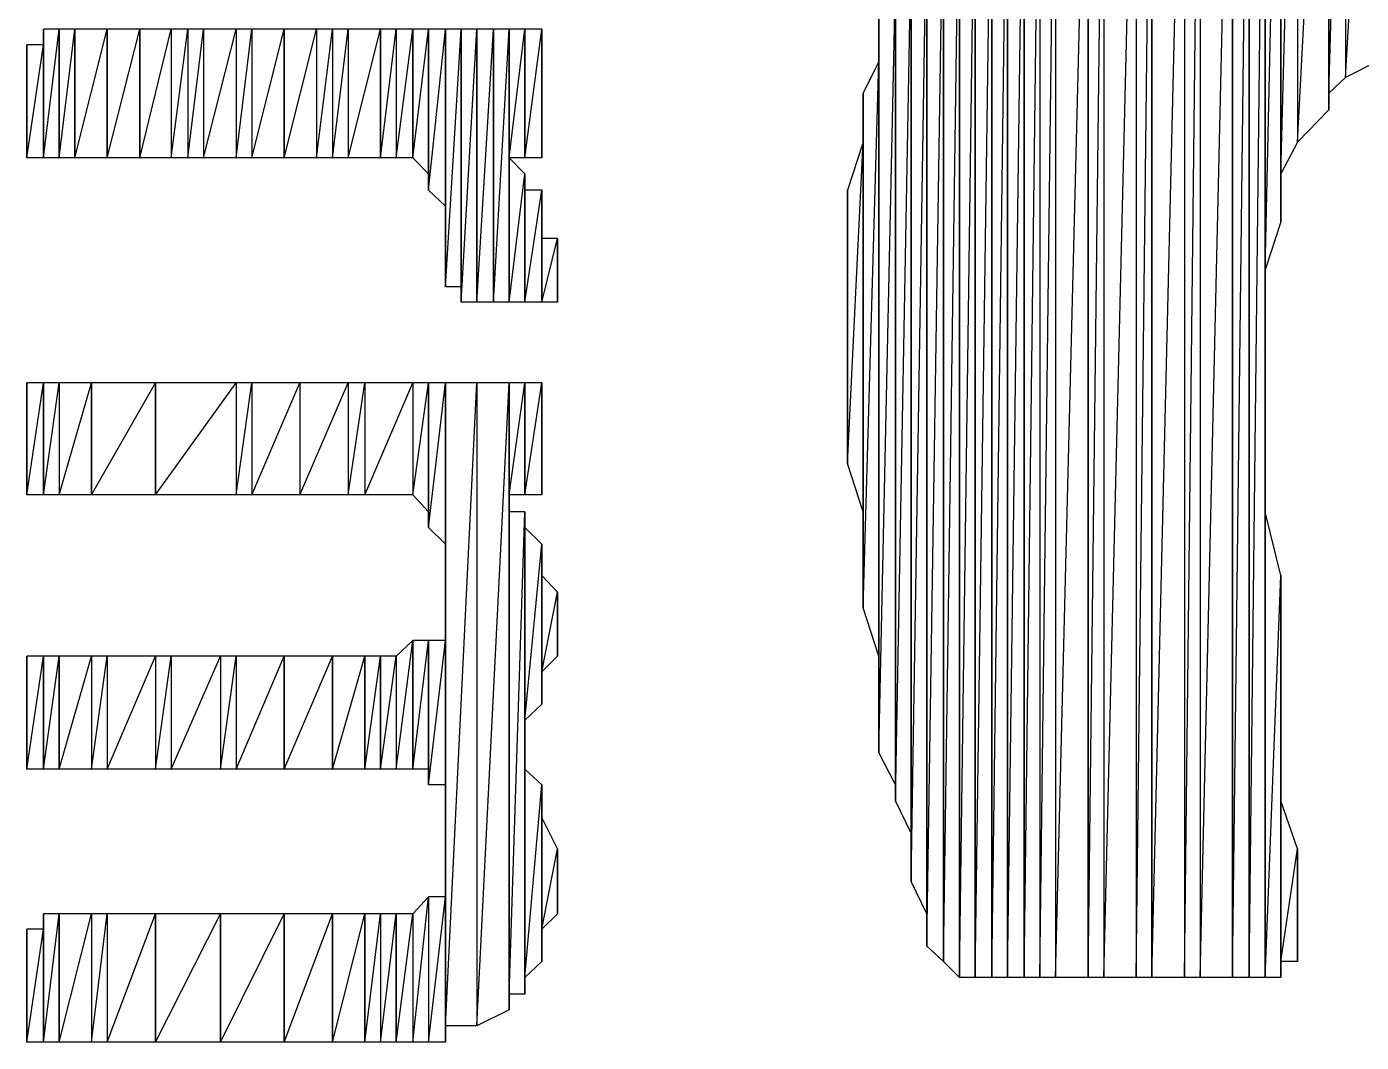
# Model space of a CAD drawing. Extents: x 0.1 to 11.6, y 0.2 to 16.4.
# Drawn here: x 0.9125 to 0.9817, y 5.7258 to 5.7784 of the extents above; entities that cross this region are included whole.
import ezdxf

# ---------------------------------------------------------------- set-up
doc = ezdxf.new("R2010")
doc.units = 0
doc.header["$MEASUREMENT"] = 0

msp = doc.modelspace()

# ---------------------------------------------------------------- linework, layer by layer
at = {"color": 0}
for points in [[(0.980849, 5.80414), (0.979981, 5.80414), (0.979981, 5.77501)], [(0.980849, 5.80414), (0.980849, 5.77582), (0.979981, 5.77501)], [(0.979981, 5.80414), (0.979981, 5.77414)], [(0.979981, 5.80414), (0.979981, 5.77414)], [(0.982476, 5.80414), (0.980849, 5.80414), (0.980849, 5.77582)], [(0.982476, 5.80414), (0.982476, 5.77664), (0.980849, 5.77582)], [(0.978353, 5.80333), (0.977485, 5.80333), (0.977485, 5.77083)], [(0.978353, 5.80333), (0.978353, 5.77246), (0.977485, 5.77083)], [(0.977485, 5.80333), (0.977485, 5.76833)], [(0.977485, 5.80333), (0.977485, 5.76833)], [(0.979981, 5.80333), (0.978353, 5.80333), (0.978353, 5.77246)], [(0.979981, 5.80333), (0.979981, 5.77414), (0.978353, 5.77246)], [(0.976671, 5.80246), (0.975857, 5.80246), (0.975857, 5.72917)], [(0.976671, 5.80246), (0.976671, 5.72917), (0.975857, 5.72917)], [(0.975857, 5.80246), (0.975857, 5.72917)], [(0.975857, 5.80246), (0.975857, 5.72917)], [(0.977485, 5.80246), (0.976671, 5.80246), (0.976671, 5.76585)], [(0.977485, 5.80246), (0.977485, 5.76833), (0.976671, 5.76585)], [(0.976671, 5.80246), (0.976671, 5.76329)], [(0.976671, 5.80246), (0.976671, 5.76329)], [(0.976671, 5.80246), (0.976671, 5.72917)], [(0.976671, 5.80246), (0.976671, 5.72917)], [(0.976671, 5.80246), (0.976671, 5.72917)], [(0.976671, 5.80246), (0.976671, 5.72917)], [(0.974989, 5.80165), (0.973307, 5.80083), (0.973307, 5.72917)], [(0.974989, 5.80165), (0.974989, 5.72917), (0.973307, 5.72917)], [(0.975857, 5.80165), (0.974989, 5.80165), (0.974989, 5.72917)], [(0.975857, 5.80165), (0.975857, 5.72917), (0.974989, 5.72917)], [(0.974989, 5.80165), (0.974989, 5.72917)], [(0.974989, 5.80165), (0.974989, 5.72917)], [(0.974989, 5.80165), (0.974989, 5.72917)], [(0.974989, 5.80165), (0.974989, 5.72917)], [(0.973307, 5.80083), (0.972493, 5.79997), (0.972493, 5.72917)], [(0.973307, 5.80083), (0.973307, 5.72917), (0.972493, 5.72917)], [(0.972493, 5.79997), (0.970811, 5.79915), (0.970811, 5.72917)], [(0.972493, 5.79997), (0.972493, 5.72917), (0.970811, 5.72917)], [(0.970811, 5.79915), (0.969997, 5.79833), (0.969997, 5.72917)], [(0.970811, 5.79915), (0.970811, 5.72917), (0.969997, 5.72917)], [(0.970811, 5.79915), (0.970811, 5.72917)], [(0.970811, 5.79915), (0.970811, 5.72917)], [(0.969997, 5.79833), (0.968317, 5.79747), (0.968317, 5.72917)], [(0.969997, 5.79833), (0.969997, 5.72917), (0.968317, 5.72917)], [(0.968317, 5.79747), (0.967503, 5.79665), (0.967503, 5.72917)], [(0.968317, 5.79747), (0.968317, 5.72917), (0.967503, 5.72917)], [(0.967503, 5.79665), (0.965821, 5.79497), (0.965821, 5.72917)], [(0.967503, 5.79665), (0.967503, 5.72917), (0.965821, 5.72917)], [(0.967503, 5.79665), (0.967503, 5.72917)], [(0.967503, 5.79665), (0.967503, 5.72917)], [(0.965821, 5.79497), (0.965007, 5.79417), (0.965007, 5.72917)], [(0.965821, 5.79497), (0.965821, 5.72917), (0.965007, 5.72917)], [(0.965007, 5.79417), (0.964193, 5.79329), (0.964193, 5.72917)], [(0.965007, 5.79417), (0.965007, 5.72917), (0.964193, 5.72917)], [(0.964193, 5.79329), (0.963325, 5.79249), (0.963325, 5.72917)], [(0.964193, 5.79329), (0.964193, 5.72917), (0.963325, 5.72917)], [(0.964193, 5.79329), (0.964193, 5.72917)], [(0.964193, 5.79329), (0.964193, 5.72917)], [(0.963325, 5.79249), (0.963325, 5.72917)], [(0.963325, 5.79249), (0.963325, 5.72917)], [(0.963325, 5.79167), (0.962511, 5.79167), (0.962511, 5.72917)], [(0.963325, 5.79167), (0.963325, 5.72917), (0.962511, 5.72917)], [(0.962511, 5.79167), (0.962511, 5.72917)], [(0.962511, 5.79167), (0.962511, 5.72917)], [(0.962511, 5.79081), (0.961643, 5.78999), (0.961643, 5.72917)], [(0.962511, 5.79081), (0.962511, 5.72917), (0.961643, 5.72917)], [(0.961643, 5.78999), (0.961643, 5.72917)], [(0.961643, 5.78999), (0.961643, 5.72917)], [(0.961643, 5.78917), (0.960829, 5.78831), (0.960829, 5.72917)], [(0.961643, 5.78917), (0.961643, 5.72917), (0.960829, 5.72917)], [(0.961643, 5.78917), (0.961643, 5.72917)], [(0.961643, 5.78917), (0.961643, 5.72917)], [(0.960829, 5.78831), (0.960015, 5.78749), (0.960015, 5.72999)], [(0.960829, 5.78831), (0.960829, 5.72917), (0.960015, 5.72999)], [(0.960829, 5.78831), (0.960829, 5.72917)], [(0.960829, 5.78831), (0.960829, 5.72917)], [(0.960015, 5.78749), (0.960015, 5.72999)], [(0.960015, 5.78749), (0.960015, 5.72999)], [(0.960015, 5.78668), (0.959147, 5.78581), (0.959147, 5.73079)], [(0.960015, 5.78668), (0.960015, 5.72999), (0.959147, 5.73079)], [(0.960015, 5.78668), (0.960015, 5.72999)], [(0.960015, 5.78668), (0.960015, 5.72999)], [(0.959147, 5.78581), (0.959147, 5.73079)], [(0.959147, 5.78581), (0.959147, 5.73079)], [(0.959147, 5.78581), (0.959147, 5.73167)], [(0.959147, 5.78581), (0.959147, 5.73079), (0.959147, 5.73167)], [(0.959147, 5.78581), (0.959147, 5.73167)], [(0.959147, 5.78581), (0.959147, 5.73167)], [(0.959147, 5.785), (0.958333, 5.78331), (0.958333, 5.73415)], [(0.959147, 5.785), (0.959147, 5.73247), (0.958333, 5.73415)], [(0.959147, 5.785), (0.959147, 5.73247)], [(0.959147, 5.785), (0.959147, 5.73167), (0.959147, 5.73247)], [(0.958333, 5.78331), (0.958333, 5.73665)], [(0.958333, 5.78331), (0.958333, 5.73415), (0.958333, 5.73665)], [(0.958333, 5.7825), (0.957519, 5.78163), (0.957519, 5.73833)], [(0.958333, 5.7825), (0.958333, 5.73665), (0.957519, 5.73833)], [(0.957519, 5.78163), (0.957519, 5.73915)], [(0.957519, 5.78163), (0.957519, 5.73833), (0.957519, 5.73915)], [(0.957519, 5.78082), (0.956651, 5.77914), (0.956651, 5.74083)], [(0.957519, 5.78082), (0.957519, 5.73915), (0.956651, 5.74083)], [(0.956651, 5.77914), (0.956651, 5.74333)], [(0.956651, 5.77914), (0.956651, 5.74083), (0.956651, 5.74333)], [(0.914171, 5.77832), (0.913357, 5.77832), (0.913357, 5.77165)], [(0.914171, 5.77832), (0.914171, 5.77165), (0.913357, 5.77165)], [(0.913357, 5.77832), (0.913357, 5.77165)], [(0.913357, 5.77832), (0.913357, 5.77165)], [(0.913357, 5.77832), (0.913357, 5.77165)], [(0.913357, 5.77832), (0.913357, 5.77165)], [(0.913357, 5.77832), (0.913357, 5.77165)], [(0.913357, 5.77832), (0.913357, 5.77165)], [(0.913357, 5.77832), (0.913357, 5.77165)], [(0.913357, 5.77832), (0.913357, 5.77165)], [(0.913357, 5.77832), (0.913357, 5.77165)], [(0.913357, 5.77832), (0.913357, 5.77165)], [(0.913357, 5.77832), (0.913357, 5.77165)], [(0.913357, 5.77832), (0.913357, 5.77165)], [(0.913357, 5.77832), (0.913357, 5.77165)], [(0.913357, 5.77832), (0.913357, 5.77165)], [(0.913357, 5.77832), (0.913357, 5.77165)], [(0.913357, 5.77832), (0.913357, 5.77165)], [(0.913357, 5.77832), (0.913357, 5.77165)], [(0.913357, 5.77832), (0.913357, 5.77165)], [(0.913357, 5.77832), (0.913357, 5.77165)], [(0.913357, 5.77832), (0.913357, 5.77165)], [(0.914985, 5.77832), (0.914171, 5.77832), (0.914171, 5.77165)], [(0.914985, 5.77832), (0.914985, 5.77165), (0.914171, 5.77165)], [(0.914171, 5.77832), (0.914171, 5.77165)], [(0.914171, 5.77832), (0.914171, 5.77165)], [(0.916667, 5.77832), (0.914985, 5.77832), (0.914985, 5.77165)], [(0.916667, 5.77832), (0.916667, 5.77165), (0.914985, 5.77165)], [(0.914985, 5.77832), (0.914985, 5.77165)], [(0.914985, 5.77832), (0.914985, 5.77165)], [(0.918349, 5.77832), (0.916667, 5.77832), (0.916667, 5.77165)], [(0.918349, 5.77832), (0.918349, 5.77165), (0.916667, 5.77165)], [(0.916667, 5.77832), (0.916667, 5.77165)], [(0.916667, 5.77832), (0.916667, 5.77165)], [(0.919976, 5.77832), (0.918349, 5.77832), (0.918349, 5.77165)], [(0.919976, 5.77832), (0.919976, 5.77165), (0.918349, 5.77165)], [(0.918349, 5.77832), (0.918349, 5.77165)], [(0.918349, 5.77832), (0.918349, 5.77165)], [(0.920844, 5.77832), (0.919976, 5.77832), (0.919976, 5.77165)], [(0.920844, 5.77832), (0.920844, 5.77165), (0.919976, 5.77165)], [(0.921658, 5.77832), (0.920844, 5.77832), (0.920844, 5.77165)], [(0.921658, 5.77832), (0.921658, 5.77165), (0.920844, 5.77165)], [(0.92334, 5.77832), (0.921658, 5.77832), (0.921658, 5.77165)], [(0.92334, 5.77832), (0.92334, 5.77165), (0.921658, 5.77165)], [(0.924154, 5.77832), (0.92334, 5.77832), (0.92334, 5.77165)], [(0.924154, 5.77832), (0.924154, 5.77165), (0.92334, 5.77165)], [(0.925836, 5.77832), (0.924154, 5.77832), (0.924154, 5.77165)], [(0.925836, 5.77832), (0.925836, 5.77165), (0.924154, 5.77165)], [(0.927518, 5.77832), (0.925836, 5.77832), (0.925836, 5.77165)], [(0.927518, 5.77832), (0.927518, 5.77165), (0.925836, 5.77165)], [(0.925836, 5.77832), (0.925836, 5.77165)], [(0.925836, 5.77832), (0.925836, 5.77165)], [(0.928331, 5.77832), (0.927518, 5.77832), (0.927518, 5.77165)], [(0.928331, 5.77832), (0.928331, 5.77165), (0.927518, 5.77165)], [(0.929144, 5.77832), (0.928331, 5.77832), (0.928331, 5.77165)], [(0.929144, 5.77832), (0.929144, 5.77165), (0.928331, 5.77165)], [(0.930826, 5.77832), (0.929144, 5.77832), (0.929144, 5.77165)], [(0.930826, 5.77832), (0.930826, 5.77165), (0.929144, 5.77165)], [(0.93164, 5.77832), (0.930826, 5.77832), (0.930826, 5.77165)], [(0.93164, 5.77832), (0.93164, 5.77165), (0.930826, 5.77165)], [(0.930826, 5.77832), (0.930826, 5.77165)], [(0.930826, 5.77832), (0.930826, 5.77165)], [(0.932508, 5.77832), (0.93164, 5.77832), (0.93164, 5.77165)], [(0.932508, 5.77832), (0.932508, 5.77165), (0.93164, 5.77165)], [(0.933322, 5.77832), (0.932508, 5.77832), (0.932508, 5.77165)], [(0.933322, 5.77832), (0.933322, 5.77083), (0.932508, 5.77165)], [(0.932508, 5.77832), (0.932508, 5.77165)], [(0.932508, 5.77832), (0.932508, 5.77165)], [(0.93419, 5.77832), (0.933322, 5.77832), (0.933322, 5.76997)], [(0.93419, 5.77832), (0.93419, 5.76915), (0.933322, 5.76997)], [(0.933322, 5.77832), (0.933322, 5.76997)], [(0.933322, 5.77832), (0.933322, 5.76997)], [(0.933322, 5.77832), (0.933322, 5.77083)], [(0.933322, 5.77832), (0.933322, 5.76997), (0.933322, 5.77083)], [(0.933322, 5.77832), (0.933322, 5.77083)], [(0.933322, 5.77832), (0.933322, 5.77083)], [(0.933322, 5.77832), (0.933322, 5.77083)], [(0.933322, 5.77832), (0.933322, 5.77083)], [(0.935004, 5.77832), (0.93419, 5.77832), (0.93419, 5.76497)], [(0.935004, 5.77832), (0.935004, 5.76497), (0.93419, 5.76497)], [(0.93419, 5.77832), (0.93419, 5.76497)], [(0.93419, 5.77832), (0.93419, 5.76497)], [(0.93419, 5.77832), (0.93419, 5.76497)], [(0.93419, 5.77832), (0.93419, 5.76497)], [(0.93419, 5.77832), (0.93419, 5.76497)], [(0.93419, 5.77832), (0.93419, 5.76497)], [(0.93419, 5.77832), (0.93419, 5.76585)], [(0.93419, 5.77832), (0.93419, 5.76497), (0.93419, 5.76585)], [(0.93419, 5.77832), (0.93419, 5.76585)], [(0.93419, 5.77832), (0.93419, 5.76585)], [(0.93419, 5.77832), (0.93419, 5.76665)], [(0.93419, 5.77832), (0.93419, 5.76585), (0.93419, 5.76665)], [(0.93419, 5.77832), (0.93419, 5.76747)], [(0.93419, 5.77832), (0.93419, 5.76665), (0.93419, 5.76747)], [(0.93419, 5.77832), (0.93419, 5.76747)], [(0.93419, 5.77832), (0.93419, 5.76747)], [(0.93419, 5.77832), (0.93419, 5.76833)], [(0.93419, 5.77832), (0.93419, 5.76747), (0.93419, 5.76833)], [(0.93419, 5.77832), (0.93419, 5.76833)], [(0.93419, 5.77832), (0.93419, 5.76833)], [(0.93419, 5.77832), (0.93419, 5.76915)], [(0.93419, 5.77832), (0.93419, 5.76833), (0.93419, 5.76915)], [(0.93419, 5.77832), (0.93419, 5.76915)], [(0.93419, 5.77832), (0.93419, 5.76915)], [(0.935818, 5.77832), (0.935004, 5.77832), (0.935004, 5.76417)], [(0.935818, 5.77832), (0.935818, 5.76417), (0.935004, 5.76417)], [(0.935004, 5.77832), (0.935004, 5.76417)], [(0.935004, 5.77832), (0.935004, 5.76417)], [(0.935004, 5.77832), (0.935004, 5.76417)], [(0.935004, 5.77832), (0.935004, 5.76417)], [(0.935004, 5.77832), (0.935004, 5.76417)], [(0.935004, 5.77832), (0.935004, 5.76417)], [(0.935004, 5.77832), (0.935004, 5.76417)], [(0.935004, 5.77832), (0.935004, 5.76417)], [(0.935004, 5.77832), (0.935004, 5.76417)], [(0.935004, 5.77832), (0.935004, 5.76417)], [(0.935004, 5.77832), (0.935004, 5.76417)], [(0.935004, 5.77832), (0.935004, 5.76417)], [(0.935004, 5.77832), (0.935004, 5.76417)], [(0.935004, 5.77832), (0.935004, 5.76417)], [(0.935004, 5.77832), (0.935004, 5.76417)], [(0.935004, 5.77832), (0.935004, 5.76417)], [(0.935004, 5.77832), (0.935004, 5.76497)], [(0.935004, 5.77832), (0.935004, 5.76417), (0.935004, 5.76497)], [(0.935004, 5.77832), (0.935004, 5.76497)], [(0.935004, 5.77832), (0.935004, 5.76497)], [(0.936686, 5.77832), (0.935818, 5.77832), (0.935818, 5.76417)], [(0.936686, 5.77832), (0.936686, 5.76417), (0.935818, 5.76417)], [(0.935818, 5.77832), (0.935818, 5.76417)], [(0.935818, 5.77832), (0.935818, 5.76417)], [(0.935818, 5.77832), (0.935818, 5.76417)], [(0.935818, 5.77832), (0.935818, 5.76417)], [(0.935818, 5.77832), (0.935818, 5.76417)], [(0.935818, 5.77832), (0.935818, 5.76417)], [(0.935818, 5.77832), (0.935818, 5.76417)], [(0.935818, 5.77832), (0.935818, 5.76417)], [(0.9375, 5.77832), (0.936686, 5.77832), (0.936686, 5.76417)], [(0.9375, 5.77832), (0.9375, 5.76417), (0.936686, 5.76417)], [(0.936686, 5.77832), (0.936686, 5.76417)], [(0.936686, 5.77832), (0.936686, 5.76417)], [(0.936686, 5.77832), (0.936686, 5.76417)], [(0.936686, 5.77832), (0.936686, 5.76417)], [(0.936686, 5.77832), (0.936686, 5.76417)], [(0.936686, 5.77832), (0.936686, 5.76417)], [(0.938314, 5.77832), (0.9375, 5.77832), (0.9375, 5.77165)], [(0.938314, 5.77832), (0.938314, 5.77165), (0.9375, 5.77165)], [(0.9375, 5.77832), (0.9375, 5.77165)], [(0.9375, 5.77832), (0.9375, 5.77165)], [(0.9375, 5.77832), (0.9375, 5.77165)], [(0.9375, 5.77832), (0.9375, 5.77165)], [(0.9375, 5.77832), (0.9375, 5.77165)], [(0.9375, 5.77832), (0.9375, 5.77165)], [(0.9375, 5.77832), (0.9375, 5.77165)], [(0.9375, 5.77832), (0.9375, 5.77165)], [(0.9375, 5.77832), (0.9375, 5.77165)], [(0.9375, 5.77832), (0.9375, 5.77165)], [(0.9375, 5.77832), (0.9375, 5.76417)], [(0.9375, 5.77832), (0.9375, 5.76417)], [(0.939182, 5.77832), (0.938314, 5.77832), (0.938314, 5.77165)], [(0.939182, 5.77832), (0.939182, 5.77165), (0.938314, 5.77165)], [(0.938314, 5.77832), (0.938314, 5.77165)], [(0.938314, 5.77832), (0.938314, 5.77165)], [(0.938314, 5.77832), (0.938314, 5.77165)], [(0.938314, 5.77832), (0.938314, 5.77165)], [(0.938314, 5.77832), (0.938314, 5.77165)], [(0.938314, 5.77832), (0.938314, 5.77165)], [(0.938314, 5.77832), (0.938314, 5.77165)], [(0.938314, 5.77832), (0.938314, 5.77165)], [(0.938314, 5.77832), (0.938314, 5.77165)], [(0.938314, 5.77832), (0.938314, 5.77165)], [(0.938314, 5.77832), (0.938314, 5.77165)], [(0.938314, 5.77832), (0.938314, 5.77165)], [(0.938314, 5.77832), (0.938314, 5.77165)], [(0.938314, 5.77832), (0.938314, 5.77165)], [(0.938314, 5.77832), (0.938314, 5.77165)], [(0.938314, 5.77832), (0.938314, 5.77165)], [(0.938314, 5.77832), (0.938314, 5.77165)], [(0.938314, 5.77832), (0.938314, 5.77165)], [(0.938314, 5.77832), (0.938314, 5.77165)], [(0.938314, 5.77832), (0.938314, 5.77165)], [(0.938314, 5.77832), (0.938314, 5.77165)], [(0.938314, 5.77832), (0.938314, 5.77165)], [(0.938314, 5.77832), (0.938314, 5.77165)], [(0.938314, 5.77832), (0.938314, 5.77165)], [(0.938314, 5.77832), (0.938314, 5.77165)], [(0.938314, 5.77832), (0.938314, 5.77165)], [(0.939182, 5.7775), (0.939182, 5.77832), (0.939182, 5.77165)], [(0.939182, 5.77832), (0.939182, 5.77165)], [(0.939182, 5.77832), (0.939182, 5.77165)], [(0.939182, 5.77832), (0.939182, 5.77165)], [(0.939182, 5.77832), (0.939182, 5.77165)], [(0.939182, 5.77832), (0.939182, 5.77165)], [(0.939182, 5.77832), (0.939182, 5.77165)], [(0.939182, 5.77832), (0.939182, 5.77165)], [(0.939182, 5.77832), (0.939182, 5.77165)], [(0.956651, 5.77832), (0.956651, 5.74501)], [(0.956651, 5.77832), (0.956651, 5.74333), (0.956651, 5.74501)], [(0.913357, 5.7775), (0.912489, 5.7775), (0.912489, 5.77165)], [(0.913357, 5.7775), (0.913357, 5.77165), (0.912489, 5.77165)], [(0.912489, 5.7775), (0.912489, 5.77165)], [(0.912489, 5.7775), (0.912489, 5.77165)], [(0.912489, 5.7775), (0.912489, 5.77246)], [(0.912489, 5.7775), (0.912489, 5.77165), (0.912489, 5.77246)], [(0.912489, 5.7775), (0.912489, 5.77246)], [(0.912489, 5.7775), (0.912489, 5.77246)], [(0.912489, 5.7775), (0.912489, 5.77246)], [(0.912489, 5.7775), (0.912489, 5.77246)], [(0.912489, 5.7775), (0.912489, 5.77246)], [(0.912489, 5.7775), (0.912489, 5.77246)], [(0.912489, 5.7775), (0.912489, 5.77246)], [(0.912489, 5.7775), (0.912489, 5.77246)], [(0.912489, 5.7775), (0.912489, 5.77246)], [(0.912489, 5.7775), (0.912489, 5.77246)], [(0.912489, 5.7775), (0.912489, 5.77246)], [(0.912489, 5.7775), (0.912489, 5.77246)], [(0.912489, 5.7775), (0.912489, 5.77246)], [(0.912489, 5.7775), (0.912489, 5.77246)], [(0.912489, 5.7775), (0.912489, 5.77246)], [(0.912489, 5.7775), (0.912489, 5.77246)], [(0.912489, 5.7775), (0.912489, 5.77246)], [(0.912489, 5.7775), (0.912489, 5.77246)], [(0.912489, 5.7775), (0.912489, 5.77246)], [(0.912489, 5.7775), (0.912489, 5.77246)], [(0.912489, 5.7775), (0.912489, 5.77246)], [(0.912489, 5.7775), (0.912489, 5.77246)], [(0.912489, 5.7775), (0.912489, 5.77246)], [(0.912489, 5.7775), (0.912489, 5.77246)], [(0.912489, 5.7775), (0.912489, 5.77246)], [(0.912489, 5.7775), (0.912489, 5.77246)], [(0.913357, 5.7775), (0.913357, 5.77165)], [(0.913357, 5.7775), (0.913357, 5.77165)], [(0.913357, 5.7775), (0.913357, 5.77165)], [(0.913357, 5.7775), (0.913357, 5.77165)], [(0.913357, 5.7775), (0.913357, 5.77165)], [(0.913357, 5.7775), (0.913357, 5.77165)], [(0.913357, 5.7775), (0.913357, 5.77165)], [(0.913357, 5.7775), (0.913357, 5.77165)], [(0.939182, 5.77664), (0.939182, 5.7775), (0.939182, 5.77246)], [(0.939182, 5.7775), (0.939182, 5.77246)], [(0.939182, 5.7775), (0.939182, 5.77246)], [(0.939182, 5.7775), (0.939182, 5.77246)], [(0.939182, 5.7775), (0.939182, 5.77246)], [(0.939182, 5.7775), (0.939182, 5.77246)], [(0.939182, 5.7775), (0.939182, 5.77246)], [(0.939182, 5.7775), (0.939182, 5.77246)], [(0.939182, 5.7775), (0.939182, 5.77246)], [(0.939182, 5.7775), (0.939182, 5.77246)], [(0.939182, 5.7775), (0.939182, 5.77246)], [(0.939182, 5.7775), (0.939182, 5.77246)], [(0.939182, 5.7775), (0.939182, 5.77246)], [(0.939182, 5.7775), (0.939182, 5.77246)], [(0.939182, 5.7775), (0.939182, 5.77246)], [(0.939182, 5.7775), (0.939182, 5.77246)], [(0.939182, 5.7775), (0.939182, 5.77246)], [(0.939182, 5.7775), (0.939182, 5.77246)], [(0.939182, 5.7775), (0.939182, 5.77246)], [(0.939182, 5.7775), (0.939182, 5.77246)], [(0.939182, 5.7775), (0.939182, 5.77246)], [(0.939182, 5.7775), (0.939182, 5.77246)], [(0.939182, 5.7775), (0.939182, 5.77246)], [(0.939182, 5.7775), (0.939182, 5.77246)], [(0.939182, 5.7775), (0.939182, 5.77246)], [(0.939182, 5.7775), (0.939182, 5.77246)], [(0.939182, 5.7775), (0.939182, 5.77246)], [(0.939182, 5.7775), (0.939182, 5.77246)], [(0.939182, 5.7775), (0.939182, 5.77246)], [(0.939182, 5.7775), (0.939182, 5.77246)], [(0.939182, 5.7775), (0.939182, 5.77246)], [(0.939182, 5.7775), (0.939182, 5.77246)], [(0.939182, 5.7775), (0.939182, 5.77246)], [(0.939182, 5.7775), (0.939182, 5.77246)], [(0.939182, 5.7775), (0.939182, 5.77246)], [(0.939182, 5.7775), (0.939182, 5.77246)], [(0.939182, 5.7775), (0.939182, 5.77246)], [(0.939182, 5.7775), (0.939182, 5.77246)], [(0.939182, 5.7775), (0.939182, 5.77246)], [(0.939182, 5.7775), (0.939182, 5.77165)], [(0.956651, 5.7775), (0.956651, 5.74582)], [(0.956651, 5.7775), (0.956651, 5.74501), (0.956651, 5.74582)], [(0.912489, 5.77664), (0.912489, 5.77501)], [(0.912489, 5.77664), (0.912489, 5.77414), (0.912489, 5.77501)], [(0.939182, 5.77664), (0.939182, 5.77582)], [(0.939182, 5.77664), (0.939182, 5.77582)], [(0.939182, 5.77664), (0.939182, 5.77664)], [(0.939182, 5.77664), (0.939182, 5.77664)], [(0.939182, 5.77664), (0.939182, 5.77246)], [(0.956651, 5.77664), (0.955837, 5.77501), (0.955837, 5.74832)], [(0.956651, 5.77664), (0.956651, 5.74582), (0.955837, 5.74832)], [(0.939182, 5.77414), (0.939182, 5.77501), (0.939182, 5.77333)], [(0.955837, 5.77501), (0.955837, 5.75082)], [(0.955837, 5.77501), (0.955837, 5.74832), (0.955837, 5.75082)], [(0.912489, 5.77414), (0.912489, 5.77246)], [(0.912489, 5.77414), (0.912489, 5.77246)], [(0.939182, 5.77414), (0.939182, 5.77333)], [(0.912489, 5.77333), (0.912489, 5.77333)], [(0.955837, 5.77333), (0.955837, 5.7525)], [(0.955837, 5.77333), (0.955837, 5.75082), (0.955837, 5.7525)], [(0.912489, 5.77246), (0.912489, 5.77246)], [(0.955837, 5.77246), (0.955024, 5.76997), (0.955024, 5.75581)], [(0.955837, 5.77246), (0.955837, 5.75331), (0.955024, 5.75581)], [(0.955837, 5.77246), (0.955837, 5.75331)], [(0.955837, 5.77246), (0.955837, 5.7525), (0.955837, 5.75331)], [(0.938314, 5.77083), (0.9375, 5.77165), (0.9375, 5.76417)], [(0.9375, 5.77165), (0.9375, 5.76417)], [(0.9375, 5.77165), (0.9375, 5.76417)], [(0.9375, 5.77165), (0.9375, 5.76417)], [(0.9375, 5.77165), (0.9375, 5.76417)], [(0.938314, 5.77083), (0.938314, 5.76417), (0.9375, 5.76417)], [(0.938314, 5.76997), (0.938314, 5.77083), (0.938314, 5.76417)], [(0.938314, 5.77083), (0.938314, 5.76417)], [(0.938314, 5.77083), (0.938314, 5.76417)], [(0.938314, 5.77083), (0.938314, 5.76417)], [(0.938314, 5.77083), (0.938314, 5.76417)], [(0.938314, 5.77083), (0.938314, 5.76417)], [(0.938314, 5.77083), (0.938314, 5.76417)], [(0.939182, 5.76997), (0.938314, 5.76997), (0.938314, 5.76417)], [(0.939182, 5.76997), (0.939182, 5.76417), (0.938314, 5.76417)], [(0.938314, 5.76997), (0.938314, 5.76417)], [(0.938314, 5.76997), (0.938314, 5.76417)], [(0.938314, 5.76997), (0.938314, 5.76417)], [(0.939182, 5.76915), (0.939182, 5.76997), (0.939182, 5.76417)], [(0.939182, 5.76997), (0.939182, 5.76417)], [(0.939182, 5.76997), (0.939182, 5.76417)], [(0.939182, 5.76997), (0.939182, 5.76417)], [(0.939182, 5.76997), (0.939182, 5.76417)], [(0.955024, 5.76997), (0.955024, 5.75831)], [(0.955024, 5.76997), (0.955024, 5.75581), (0.955024, 5.75831)], [(0.939182, 5.76833), (0.939182, 5.76915), (0.939182, 5.76417)], [(0.939182, 5.76915), (0.939182, 5.76417)], [(0.939182, 5.76915), (0.939182, 5.76417)], [(0.939182, 5.76915), (0.939182, 5.76417)], [(0.939182, 5.76915), (0.939182, 5.76417)], [(0.939182, 5.76915), (0.939182, 5.76417)], [(0.939182, 5.76915), (0.939182, 5.76417)], [(0.939182, 5.76915), (0.939182, 5.76417)], [(0.939182, 5.76915), (0.939182, 5.76417)], [(0.939182, 5.76915), (0.939182, 5.76417)], [(0.955024, 5.76915), (0.955024, 5.76079)], [(0.955024, 5.76915), (0.955024, 5.75831), (0.955024, 5.76079)], [(0.939182, 5.76747), (0.939182, 5.76833), (0.939182, 5.76417)], [(0.939182, 5.76833), (0.939182, 5.76417)], [(0.939182, 5.76833), (0.939182, 5.76417)], [(0.939182, 5.76833), (0.939182, 5.76417)], [(0.939182, 5.76833), (0.939182, 5.76417)], [(0.939182, 5.76833), (0.939182, 5.76417)], [(0.939182, 5.76833), (0.939182, 5.76417)], [(0.939182, 5.76833), (0.939182, 5.76417)], [(0.955024, 5.76833), (0.955024, 5.76167)], [(0.955024, 5.76833), (0.955024, 5.76079), (0.955024, 5.76167)], [(0.939996, 5.76747), (0.939182, 5.76747), (0.939182, 5.76417)], [(0.939996, 5.76747), (0.939996, 5.76417), (0.939182, 5.76417)], [(0.939182, 5.76747), (0.939182, 5.76417)], [(0.939996, 5.76665), (0.939996, 5.76747), (0.939996, 5.76497)], [(0.939996, 5.76747), (0.939996, 5.76417)], [(0.939996, 5.76747), (0.939996, 5.76417)], [(0.939996, 5.76747), (0.939996, 5.76417)], [(0.939996, 5.76747), (0.939996, 5.76417)], [(0.939996, 5.76585), (0.939996, 5.76665), (0.939996, 5.76497)], [(0.939996, 5.76665), (0.939996, 5.76497)], [(0.939996, 5.76665), (0.939996, 5.76497)], [(0.939996, 5.76665), (0.939996, 5.76497)], [(0.939996, 5.76665), (0.939996, 5.76497)], [(0.939996, 5.76665), (0.939996, 5.76497)], [(0.939996, 5.76665), (0.939996, 5.76497)], [(0.939996, 5.76665), (0.939996, 5.76497)], [(0.955024, 5.76665), (0.955024, 5.76167), (0.955024, 5.76417)], [(0.939996, 5.76497), (0.939996, 5.76585)], [(0.939996, 5.76585), (0.939996, 5.76497)], [(0.939996, 5.76585), (0.939996, 5.76497)], [(0.939996, 5.76585), (0.939996, 5.76497)], [(0.939996, 5.76585), (0.939996, 5.76497)], [(0.939996, 5.76585), (0.939996, 5.76497)], [(0.939996, 5.76585), (0.939996, 5.76497)], [(0.939996, 5.76585), (0.939996, 5.76497)], [(0.939996, 5.76497), (0.939996, 5.76497)], [(0.939996, 5.76497), (0.939996, 5.76497)], [(0.976671, 5.76079), (0.976671, 5.76329), (0.976671, 5.72917)], [(0.976671, 5.75831), (0.976671, 5.76079), (0.976671, 5.72917)], [(0.976671, 5.76079), (0.976671, 5.72917)], [(0.913357, 5.75999), (0.912489, 5.75999), (0.912489, 5.75418)], [(0.913357, 5.75999), (0.913357, 5.75418), (0.912489, 5.75418)], [(0.912489, 5.75999), (0.912489, 5.75418)], [(0.912489, 5.75999), (0.912489, 5.75418)], [(0.912489, 5.75999), (0.912489, 5.75418)], [(0.912489, 5.75999), (0.912489, 5.75418)], [(0.912489, 5.75999), (0.912489, 5.75418)], [(0.912489, 5.75999), (0.912489, 5.75418)], [(0.912489, 5.75999), (0.912489, 5.75418)], [(0.912489, 5.75999), (0.912489, 5.75418)], [(0.914171, 5.75999), (0.913357, 5.75999), (0.913357, 5.75418)], [(0.914171, 5.75999), (0.914171, 5.75418), (0.913357, 5.75418)], [(0.913357, 5.75999), (0.913357, 5.75418)], [(0.913357, 5.75999), (0.913357, 5.75418)], [(0.913357, 5.75999), (0.913357, 5.75418)], [(0.913357, 5.75999), (0.913357, 5.75418)], [(0.913357, 5.75999), (0.913357, 5.75418)], [(0.913357, 5.75999), (0.913357, 5.75418)], [(0.913357, 5.75999), (0.913357, 5.75418)], [(0.913357, 5.75999), (0.913357, 5.75418)], [(0.913357, 5.75999), (0.913357, 5.75418)], [(0.913357, 5.75999), (0.913357, 5.75418)], [(0.913357, 5.75999), (0.913357, 5.75418)], [(0.913357, 5.75999), (0.913357, 5.75418)], [(0.915853, 5.75999), (0.914171, 5.75999), (0.914171, 5.75418)], [(0.915853, 5.75999), (0.915853, 5.75418), (0.914171, 5.75418)], [(0.919163, 5.75999), (0.915853, 5.75999), (0.915853, 5.75418)], [(0.919163, 5.75999), (0.919163, 5.75418), (0.915853, 5.75418)], [(0.915853, 5.75999), (0.915853, 5.75418)], [(0.915853, 5.75999), (0.915853, 5.75418)], [(0.92334, 5.75999), (0.919163, 5.75999), (0.919163, 5.75418)], [(0.92334, 5.75999), (0.92334, 5.75418), (0.919163, 5.75418)], [(0.919163, 5.75999), (0.919163, 5.75418)], [(0.919163, 5.75999), (0.919163, 5.75418)], [(0.924154, 5.75999), (0.92334, 5.75999), (0.92334, 5.75418)], [(0.924154, 5.75999), (0.924154, 5.75418), (0.92334, 5.75418)], [(0.92665, 5.75999), (0.924154, 5.75999), (0.924154, 5.75418)], [(0.92665, 5.75999), (0.92665, 5.75418), (0.924154, 5.75418)], [(0.929144, 5.75999), (0.92665, 5.75999), (0.92665, 5.75418)], [(0.929144, 5.75999), (0.929144, 5.75418), (0.92665, 5.75418)], [(0.930012, 5.75999), (0.929144, 5.75999), (0.929144, 5.75418)], [(0.930012, 5.75999), (0.930012, 5.75418), (0.929144, 5.75418)], [(0.932508, 5.75999), (0.930012, 5.75999), (0.930012, 5.75418)], [(0.932508, 5.75999), (0.932508, 5.75418), (0.930012, 5.75418)], [(0.933322, 5.75999), (0.932508, 5.75999), (0.932508, 5.75418)], [(0.933322, 5.75999), (0.933322, 5.75331), (0.932508, 5.75418)], [(0.93419, 5.75999), (0.933322, 5.75999), (0.933322, 5.7525)], [(0.93419, 5.75999), (0.93419, 5.75163), (0.933322, 5.7525)], [(0.933322, 5.75999), (0.933322, 5.75331)], [(0.933322, 5.75999), (0.933322, 5.7525), (0.933322, 5.75331)], [(0.935818, 5.75999), (0.93419, 5.75999), (0.93419, 5.72667)], [(0.935818, 5.75999), (0.935818, 5.72667), (0.93419, 5.72667)], [(0.93419, 5.75999), (0.93419, 5.75)], [(0.93419, 5.75999), (0.93419, 5.74914), (0.93419, 5.75)], [(0.93419, 5.75999), (0.93419, 5.75)], [(0.93419, 5.75999), (0.93419, 5.75)], [(0.93419, 5.75999), (0.93419, 5.75082)], [(0.93419, 5.75999), (0.93419, 5.75), (0.93419, 5.75082)], [(0.93419, 5.75999), (0.93419, 5.75163)], [(0.93419, 5.75999), (0.93419, 5.75082), (0.93419, 5.75163)], [(0.93419, 5.75999), (0.93419, 5.75163)], [(0.93419, 5.75999), (0.93419, 5.75163)], [(0.93419, 5.75999), (0.93419, 5.75163)], [(0.93419, 5.75999), (0.93419, 5.75163)], [(0.9375, 5.75999), (0.935818, 5.75999), (0.935818, 5.72667)], [(0.9375, 5.75999), (0.9375, 5.72749), (0.935818, 5.72667)], [(0.938314, 5.75999), (0.9375, 5.75999), (0.9375, 5.75418)], [(0.938314, 5.75999), (0.938314, 5.75418), (0.9375, 5.75418)], [(0.9375, 5.75999), (0.9375, 5.75418)], [(0.9375, 5.75999), (0.9375, 5.75418)], [(0.9375, 5.75999), (0.9375, 5.75418)], [(0.9375, 5.75999), (0.9375, 5.75418)], [(0.9375, 5.75999), (0.9375, 5.72749)], [(0.9375, 5.75999), (0.9375, 5.72749)], [(0.9375, 5.75999), (0.9375, 5.72749)], [(0.9375, 5.75999), (0.9375, 5.72749)], [(0.939182, 5.75999), (0.938314, 5.75999), (0.938314, 5.75418)], [(0.939182, 5.75999), (0.939182, 5.75418), (0.938314, 5.75418)], [(0.938314, 5.75999), (0.938314, 5.75418)], [(0.938314, 5.75999), (0.938314, 5.75418)], [(0.938314, 5.75999), (0.938314, 5.75418)], [(0.938314, 5.75999), (0.938314, 5.75418)], [(0.938314, 5.75999), (0.938314, 5.75418)], [(0.938314, 5.75999), (0.938314, 5.75418)], [(0.938314, 5.75999), (0.938314, 5.75418)], [(0.938314, 5.75999), (0.938314, 5.75418)], [(0.938314, 5.75999), (0.938314, 5.75418)], [(0.938314, 5.75999), (0.938314, 5.75418)], [(0.939182, 5.75917), (0.939182, 5.75999), (0.939182, 5.75499)], [(0.939182, 5.75999), (0.939182, 5.75418)], [(0.939182, 5.75999), (0.939182, 5.75418)], [(0.939182, 5.75999), (0.939182, 5.75418)], [(0.939182, 5.75999), (0.939182, 5.75418)], [(0.939182, 5.75999), (0.939182, 5.75418)], [(0.939182, 5.75999), (0.939182, 5.75418)], [(0.939182, 5.75999), (0.939182, 5.75418)], [(0.939182, 5.75999), (0.939182, 5.75418)], [(0.939182, 5.75999), (0.939182, 5.75418)], [(0.939182, 5.75999), (0.939182, 5.75418)], [(0.939182, 5.75999), (0.939182, 5.75418)], [(0.939182, 5.75999), (0.939182, 5.75418)], [(0.939182, 5.75999), (0.939182, 5.75418)], [(0.939182, 5.75999), (0.939182, 5.75418)], [(0.939182, 5.75999), (0.939182, 5.75418)], [(0.939182, 5.75999), (0.939182, 5.75418)], [(0.912489, 5.75917), (0.912489, 5.75418)], [(0.912489, 5.75917), (0.912489, 5.75418)], [(0.912489, 5.75917), (0.912489, 5.75499)], [(0.912489, 5.75917), (0.912489, 5.75418), (0.912489, 5.75499)], [(0.912489, 5.75917), (0.912489, 5.75499)], [(0.912489, 5.75917), (0.912489, 5.75499)], [(0.912489, 5.75917), (0.912489, 5.75831)], [(0.912489, 5.75917), (0.912489, 5.75499)], [(0.912489, 5.75917), (0.912489, 5.75499)], [(0.939182, 5.75917), (0.939182, 5.75831)], [(0.939182, 5.75917), (0.939182, 5.75499)], [(0.939182, 5.75917), (0.939182, 5.75499)], [(0.939182, 5.75917), (0.939182, 5.75499)], [(0.939182, 5.75917), (0.939182, 5.75499)], [(0.939182, 5.75917), (0.939182, 5.75499)], [(0.939182, 5.75917), (0.939182, 5.75499)], [(0.939182, 5.75917), (0.939182, 5.75499)], [(0.939182, 5.75917), (0.939182, 5.75499)], [(0.939182, 5.75917), (0.939182, 5.75499)], [(0.939182, 5.75749), (0.939182, 5.75831), (0.939182, 5.75581)], [(0.976671, 5.75667), (0.976671, 5.75831), (0.976671, 5.72917)], [(0.976671, 5.75831), (0.976671, 5.72917)], [(0.912489, 5.75749), (0.912489, 5.75581), (0.912489, 5.75667)], [(0.939182, 5.75749), (0.939182, 5.75581)], [(0.976671, 5.75581), (0.976671, 5.75667), (0.976671, 5.72917)], [(0.976671, 5.75667), (0.976671, 5.72917)], [(0.976671, 5.75331), (0.976671, 5.75581), (0.976671, 5.72917)], [(0.976671, 5.75581), (0.976671, 5.72917)], [(0.912489, 5.75499), (0.912489, 5.75499)], [(0.9375, 5.75331), (0.9375, 5.75418), (0.9375, 5.72831)], [(0.938314, 5.75331), (0.9375, 5.75331), (0.9375, 5.72831)], [(0.938314, 5.75331), (0.938314, 5.72831), (0.9375, 5.72831)], [(0.9375, 5.75331), (0.9375, 5.72831)], [(0.938314, 5.7525), (0.938314, 5.75331), (0.938314, 5.74164)], [(0.938314, 5.75331), (0.938314, 5.74083)], [(0.938314, 5.75331), (0.938314, 5.74083)], [(0.977485, 5.75), (0.976671, 5.75331), (0.976671, 5.72917)], [(0.976671, 5.75331), (0.976671, 5.72917)], [(0.939182, 5.75163), (0.938314, 5.7525), (0.938314, 5.74251)], [(0.938314, 5.7525), (0.938314, 5.74246)], [(0.938314, 5.7525), (0.938314, 5.74246)], [(0.938314, 5.7525), (0.938314, 5.74164)], [(0.939182, 5.75163), (0.939182, 5.74333), (0.938314, 5.74251)], [(0.939182, 5.75082), (0.939182, 5.75163), (0.939182, 5.74333)], [(0.939182, 5.75163), (0.939182, 5.74333)], [(0.939182, 5.75163), (0.939182, 5.74333)], [(0.939182, 5.75), (0.939182, 5.75082), (0.939182, 5.74414)], [(0.939182, 5.75082), (0.939182, 5.74333)], [(0.939182, 5.75082), (0.939182, 5.74333)], [(0.939182, 5.75082), (0.939182, 5.74333)], [(0.939996, 5.74914), (0.939182, 5.75), (0.939182, 5.74501)], [(0.939182, 5.75), (0.939182, 5.74501)], [(0.939182, 5.75), (0.939182, 5.74501)], [(0.939182, 5.75), (0.939182, 5.74414)], [(0.977485, 5.75), (0.977485, 5.72917), (0.976671, 5.72917)], [(0.977485, 5.74914), (0.977485, 5.75), (0.977485, 5.72917)], [(0.93419, 5.74914), (0.93419, 5.72667)], [(0.93419, 5.74914), (0.93419, 5.72667)], [(0.93419, 5.74914), (0.93419, 5.73583)], [(0.93419, 5.74914), (0.93419, 5.73583)], [(0.93419, 5.74914), (0.93419, 5.73665)], [(0.93419, 5.74914), (0.93419, 5.73583), (0.93419, 5.73665)], [(0.939996, 5.74914), (0.939996, 5.74582), (0.939182, 5.74501)], [(0.939996, 5.7475), (0.939996, 5.74914), (0.939996, 5.74582)], [(0.939996, 5.74914), (0.939996, 5.74582)], [(0.939996, 5.74914), (0.939996, 5.74582)], [(0.977485, 5.7475), (0.977485, 5.74914), (0.977485, 5.72917)], [(0.977485, 5.74914), (0.977485, 5.72917)], [(0.93419, 5.74832), (0.93419, 5.73665)], [(0.93419, 5.74832), (0.93419, 5.73665)], [(0.93419, 5.74832), (0.93419, 5.73665)], [(0.93419, 5.74832), (0.93419, 5.73665)], [(0.93419, 5.74832), (0.93419, 5.73747)], [(0.93419, 5.74832), (0.93419, 5.73665), (0.93419, 5.73747)], [(0.93419, 5.7475), (0.93419, 5.73747)], [(0.93419, 5.7475), (0.93419, 5.73747)], [(0.93419, 5.7475), (0.93419, 5.73833)], [(0.93419, 5.7475), (0.93419, 5.73747), (0.93419, 5.73833)], [(0.93419, 5.7475), (0.93419, 5.73915)], [(0.93419, 5.7475), (0.93419, 5.73833), (0.93419, 5.73915)], [(0.939996, 5.7475), (0.939996, 5.74664)], [(0.939996, 5.7475), (0.939996, 5.74582)], [(0.977485, 5.74501), (0.977485, 5.7475), (0.977485, 5.72917)], [(0.977485, 5.7475), (0.977485, 5.72917)], [(0.932508, 5.74664), (0.93164, 5.74582), (0.93164, 5.73996)], [(0.932508, 5.74664), (0.932508, 5.73996), (0.93164, 5.73996)], [(0.933322, 5.74664), (0.932508, 5.74664), (0.932508, 5.73996)], [(0.933322, 5.74664), (0.933322, 5.73996), (0.932508, 5.73996)], [(0.932508, 5.74664), (0.932508, 5.73996)], [(0.932508, 5.74664), (0.932508, 5.73996)], [(0.932508, 5.74664), (0.932508, 5.73996)], [(0.932508, 5.74664), (0.932508, 5.73996)], [(0.93419, 5.74664), (0.933322, 5.74664), (0.933322, 5.73915)], [(0.93419, 5.74664), (0.93419, 5.73915), (0.933322, 5.73915)], [(0.933322, 5.74664), (0.933322, 5.73996)], [(0.933322, 5.74664), (0.933322, 5.73915), (0.933322, 5.73996)], [(0.933322, 5.74664), (0.933322, 5.73996)], [(0.933322, 5.74664), (0.933322, 5.73996)], [(0.933322, 5.74664), (0.933322, 5.73996)], [(0.933322, 5.74664), (0.933322, 5.73996)], [(0.913357, 5.74582), (0.912489, 5.74582), (0.912489, 5.73996)], [(0.913357, 5.74582), (0.913357, 5.73996), (0.912489, 5.73996)], [(0.912489, 5.74582), (0.912489, 5.73996)], [(0.912489, 5.74582), (0.912489, 5.73996)], [(0.912489, 5.74582), (0.912489, 5.73996)], [(0.912489, 5.74582), (0.912489, 5.73996)], [(0.912489, 5.74582), (0.912489, 5.74083)], [(0.912489, 5.74582), (0.912489, 5.73996), (0.912489, 5.74083)], [(0.912489, 5.74582), (0.912489, 5.74083)], [(0.912489, 5.74582), (0.912489, 5.74083)], [(0.912489, 5.74582), (0.912489, 5.74083)], [(0.912489, 5.74582), (0.912489, 5.74083)], [(0.914171, 5.74582), (0.913357, 5.74582), (0.913357, 5.73996)], [(0.914171, 5.74582), (0.914171, 5.73996), (0.913357, 5.73996)], [(0.913357, 5.74582), (0.913357, 5.73996)], [(0.913357, 5.74582), (0.913357, 5.73996)], [(0.913357, 5.74582), (0.913357, 5.73996)], [(0.913357, 5.74582), (0.913357, 5.73996)], [(0.913357, 5.74582), (0.913357, 5.73996)], [(0.913357, 5.74582), (0.913357, 5.73996)], [(0.913357, 5.74582), (0.913357, 5.73996)], [(0.913357, 5.74582), (0.913357, 5.73996)], [(0.913357, 5.74582), (0.913357, 5.73996)], [(0.913357, 5.74582), (0.913357, 5.73996)], [(0.913357, 5.74582), (0.913357, 5.73996)], [(0.913357, 5.74582), (0.913357, 5.73996)], [(0.913357, 5.74582), (0.913357, 5.73996)], [(0.913357, 5.74582), (0.913357, 5.73996)], [(0.915853, 5.74582), (0.914171, 5.74582), (0.914171, 5.73996)], [(0.915853, 5.74582), (0.915853, 5.73996), (0.914171, 5.73996)], [(0.914171, 5.74582), (0.914171, 5.73996)], [(0.914171, 5.74582), (0.914171, 5.73996)], [(0.916667, 5.74582), (0.915853, 5.74582), (0.915853, 5.73996)], [(0.916667, 5.74582), (0.916667, 5.73996), (0.915853, 5.73996)], [(0.919163, 5.74582), (0.916667, 5.74582), (0.916667, 5.73996)], [(0.919163, 5.74582), (0.919163, 5.73996), (0.916667, 5.73996)], [(0.919976, 5.74582), (0.919163, 5.74582), (0.919163, 5.73996)], [(0.919976, 5.74582), (0.919976, 5.73996), (0.919163, 5.73996)], [(0.922526, 5.74582), (0.919976, 5.74582), (0.919976, 5.73996)], [(0.922526, 5.74582), (0.922526, 5.73996), (0.919976, 5.73996)], [(0.92334, 5.74582), (0.922526, 5.74582), (0.922526, 5.73996)], [(0.92334, 5.74582), (0.92334, 5.73996), (0.922526, 5.73996)], [(0.925836, 5.74582), (0.92334, 5.74582), (0.92334, 5.73996)], [(0.925836, 5.74582), (0.925836, 5.73996), (0.92334, 5.73996)], [(0.928331, 5.74582), (0.925836, 5.74582), (0.925836, 5.73996)], [(0.928331, 5.74582), (0.928331, 5.73996), (0.925836, 5.73996)], [(0.925836, 5.74582), (0.925836, 5.73996)], [(0.925836, 5.74582), (0.925836, 5.73996)], [(0.930012, 5.74582), (0.928331, 5.74582), (0.928331, 5.73996)], [(0.930012, 5.74582), (0.930012, 5.73996), (0.928331, 5.73996)], [(0.928331, 5.74582), (0.928331, 5.73996)], [(0.928331, 5.74582), (0.928331, 5.73996)], [(0.930826, 5.74582), (0.930012, 5.74582), (0.930012, 5.73996)], [(0.930826, 5.74582), (0.930826, 5.73996), (0.930012, 5.73996)], [(0.930012, 5.74582), (0.930012, 5.73996)], [(0.930012, 5.74582), (0.930012, 5.73996)], [(0.930012, 5.74582), (0.930012, 5.73996)], [(0.930012, 5.74582), (0.930012, 5.73996)], [(0.93164, 5.74582), (0.930826, 5.74582), (0.930826, 5.73996)], [(0.93164, 5.74582), (0.93164, 5.73996), (0.930826, 5.73996)], [(0.930826, 5.74582), (0.930826, 5.73996)], [(0.930826, 5.74582), (0.930826, 5.73996)], [(0.930826, 5.74582), (0.930826, 5.73996)], [(0.930826, 5.74582), (0.930826, 5.73996)], [(0.912489, 5.74501), (0.912489, 5.74083)], [(0.912489, 5.74501), (0.912489, 5.74083)], [(0.912489, 5.74501), (0.912489, 5.74414)], [(0.912489, 5.74501), (0.912489, 5.74083)], [(0.912489, 5.74501), (0.912489, 5.74083)], [(0.977485, 5.74414), (0.977485, 5.74501), (0.977485, 5.72917)], [(0.977485, 5.74501), (0.977485, 5.72917)], [(0.977485, 5.74246), (0.977485, 5.74414), (0.977485, 5.72917)], [(0.977485, 5.74414), (0.977485, 5.72917)], [(0.912489, 5.74333), (0.912489, 5.74164), (0.912489, 5.74251)], [(0.977485, 5.74083), (0.977485, 5.74246), (0.977485, 5.72999)], [(0.977485, 5.74246), (0.977485, 5.72917)], [(0.912489, 5.74164), (0.912489, 5.74083)], [(0.912489, 5.74164), (0.912489, 5.74083)], [(0.938314, 5.73996), (0.938314, 5.74083), (0.938314, 5.72831)], [(0.977485, 5.73996), (0.977485, 5.74083), (0.977485, 5.72999)], [(0.977485, 5.74083), (0.977485, 5.72999)], [(0.939182, 5.73915), (0.938314, 5.73996), (0.938314, 5.72917)], [(0.938314, 5.73996), (0.938314, 5.72917)], [(0.938314, 5.73996), (0.938314, 5.72917)], [(0.938314, 5.73996), (0.938314, 5.72831)], [(0.977485, 5.73833), (0.977485, 5.73996), (0.977485, 5.72999)], [(0.977485, 5.73996), (0.977485, 5.72999)], [(0.939182, 5.73915), (0.939182, 5.72999), (0.938314, 5.72917)], [(0.939182, 5.73833), (0.939182, 5.73915), (0.939182, 5.72999)], [(0.939182, 5.73747), (0.939182, 5.73833), (0.939182, 5.72999)], [(0.939182, 5.73833), (0.939182, 5.72999)], [(0.978353, 5.73583), (0.977485, 5.73833), (0.977485, 5.72999)], [(0.977485, 5.73833), (0.977485, 5.72999)], [(0.977485, 5.73833), (0.977485, 5.72999)], [(0.977485, 5.73833), (0.977485, 5.72999)], [(0.939996, 5.73583), (0.939182, 5.73747), (0.939182, 5.73167)], [(0.939182, 5.73747), (0.939182, 5.73079)], [(0.939182, 5.73747), (0.939182, 5.73079)], [(0.939182, 5.73747), (0.939182, 5.72999)], [(0.93419, 5.73583), (0.93419, 5.72667)], [(0.93419, 5.73583), (0.93419, 5.72667)], [(0.939996, 5.73583), (0.939996, 5.73247), (0.939182, 5.73167)], [(0.939996, 5.73497), (0.939996, 5.73583), (0.939996, 5.73247)], [(0.978353, 5.73583), (0.978353, 5.72999), (0.977485, 5.72999)], [(0.978353, 5.73415), (0.978353, 5.73583), (0.978353, 5.72999)], [(0.978353, 5.73583), (0.978353, 5.72999)], [(0.978353, 5.73583), (0.978353, 5.72999)], [(0.93419, 5.73497), (0.93419, 5.72667)], [(0.93419, 5.73497), (0.93419, 5.72667)], [(0.939996, 5.73497), (0.939996, 5.73335)], [(0.939996, 5.73497), (0.939996, 5.73247)], [(0.93419, 5.73415), (0.93419, 5.72667)], [(0.93419, 5.73415), (0.93419, 5.72667)], [(0.978353, 5.73335), (0.978353, 5.73415), (0.978353, 5.73079)], [(0.978353, 5.73415), (0.978353, 5.73079)], [(0.978353, 5.73415), (0.978353, 5.73079)], [(0.978353, 5.73415), (0.978353, 5.72999)], [(0.933322, 5.73335), (0.932508, 5.73247), (0.932508, 5.72581)], [(0.933322, 5.73335), (0.933322, 5.72581), (0.932508, 5.72581)], [(0.93419, 5.73335), (0.933322, 5.73335), (0.933322, 5.72581)], [(0.93419, 5.73335), (0.93419, 5.72581), (0.933322, 5.72581)], [(0.93419, 5.73335), (0.93419, 5.72581)], [(0.93419, 5.73335), (0.93419, 5.72581)], [(0.978353, 5.73247), (0.978353, 5.73335), (0.978353, 5.73079)], [(0.978353, 5.73335), (0.978353, 5.73079)], [(0.914171, 5.73247), (0.913357, 5.73247), (0.913357, 5.72581)], [(0.914171, 5.73247), (0.914171, 5.72581), (0.913357, 5.72581)], [(0.913357, 5.73247), (0.913357, 5.72581)], [(0.913357, 5.73247), (0.913357, 5.72581)], [(0.913357, 5.73247), (0.913357, 5.72581)], [(0.913357, 5.73247), (0.913357, 5.72581)], [(0.913357, 5.73247), (0.913357, 5.72581)], [(0.913357, 5.73247), (0.913357, 5.72581)], [(0.913357, 5.73247), (0.913357, 5.72581)], [(0.913357, 5.73247), (0.913357, 5.72581)], [(0.915853, 5.73247), (0.914171, 5.73247), (0.914171, 5.72581)], [(0.915853, 5.73247), (0.915853, 5.72581), (0.914171, 5.72581)], [(0.914171, 5.73247), (0.914171, 5.72581)], [(0.914171, 5.73247), (0.914171, 5.72581)], [(0.916667, 5.73247), (0.915853, 5.73247), (0.915853, 5.72581)], [(0.916667, 5.73247), (0.916667, 5.72581), (0.915853, 5.72581)], [(0.919163, 5.73247), (0.916667, 5.73247), (0.916667, 5.72581)], [(0.919163, 5.73247), (0.919163, 5.72581), (0.916667, 5.72581)], [(0.922526, 5.73247), (0.919163, 5.73247), (0.919163, 5.72581)], [(0.922526, 5.73247), (0.922526, 5.72581), (0.919163, 5.72581)], [(0.919163, 5.73247), (0.919163, 5.72581)], [(0.919163, 5.73247), (0.919163, 5.72581)], [(0.925836, 5.73247), (0.922526, 5.73247), (0.922526, 5.72581)], [(0.925836, 5.73247), (0.925836, 5.72581), (0.922526, 5.72581)], [(0.922526, 5.73247), (0.922526, 5.72581)], [(0.922526, 5.73247), (0.922526, 5.72581)], [(0.928331, 5.73247), (0.925836, 5.73247), (0.925836, 5.72581)], [(0.928331, 5.73247), (0.928331, 5.72581), (0.925836, 5.72581)], [(0.925836, 5.73247), (0.925836, 5.72581)], [(0.925836, 5.73247), (0.925836, 5.72581)], [(0.930012, 5.73247), (0.928331, 5.73247), (0.928331, 5.72581)], [(0.930012, 5.73247), (0.930012, 5.72581), (0.928331, 5.72581)], [(0.928331, 5.73247), (0.928331, 5.72581)], [(0.928331, 5.73247), (0.928331, 5.72581)], [(0.930826, 5.73247), (0.930012, 5.73247), (0.930012, 5.72581)], [(0.930826, 5.73247), (0.930826, 5.72581), (0.930012, 5.72581)], [(0.930012, 5.73247), (0.930012, 5.72581)], [(0.930012, 5.73247), (0.930012, 5.72581)], [(0.93164, 5.73247), (0.930826, 5.73247), (0.930826, 5.72581)], [(0.93164, 5.73247), (0.93164, 5.72581), (0.930826, 5.72581)], [(0.932508, 5.73247), (0.93164, 5.73247), (0.93164, 5.72581)], [(0.932508, 5.73247), (0.932508, 5.72581), (0.93164, 5.72581)], [(0.93164, 5.73247), (0.93164, 5.72581)], [(0.93164, 5.73247), (0.93164, 5.72581)], [(0.978353, 5.73247), (0.978353, 5.73167)], [(0.978353, 5.73247), (0.978353, 5.73167)], [(0.978353, 5.73247), (0.978353, 5.73247)], [(0.978353, 5.73247), (0.978353, 5.73247)], [(0.978353, 5.73247), (0.978353, 5.73247)], [(0.978353, 5.73247), (0.978353, 5.73247)], [(0.978353, 5.73247), (0.978353, 5.73167)], [(0.978353, 5.73247), (0.978353, 5.73167)], [(0.978353, 5.73247), (0.978353, 5.73167)], [(0.978353, 5.73247), (0.978353, 5.73167)], [(0.978353, 5.73247), (0.978353, 5.73167)], [(0.978353, 5.73247), (0.978353, 5.73167)], [(0.978353, 5.73247), (0.978353, 5.73079)], [(0.913357, 5.73167), (0.912489, 5.73167), (0.912489, 5.72581)], [(0.913357, 5.73167), (0.913357, 5.72581), (0.912489, 5.72581)], [(0.912489, 5.73167), (0.912489, 5.72667)], [(0.912489, 5.73167), (0.912489, 5.72581), (0.912489, 5.72667)], [(0.912489, 5.73167), (0.912489, 5.72667)], [(0.912489, 5.73167), (0.912489, 5.72667)], [(0.912489, 5.73167), (0.912489, 5.72667)], [(0.912489, 5.73167), (0.912489, 5.72667)], [(0.912489, 5.73167), (0.912489, 5.72667)], [(0.912489, 5.73167), (0.912489, 5.72667)], [(0.912489, 5.73167), (0.912489, 5.72667)], [(0.912489, 5.73167), (0.912489, 5.72667)], [(0.912489, 5.73167), (0.912489, 5.72667)], [(0.912489, 5.73167), (0.912489, 5.72667)], [(0.913357, 5.73167), (0.913357, 5.72581)], [(0.913357, 5.73167), (0.913357, 5.72581)], [(0.913357, 5.73167), (0.913357, 5.72581)], [(0.913357, 5.73167), (0.913357, 5.72581)], [(0.913357, 5.73167), (0.913357, 5.72581)], [(0.913357, 5.73167), (0.913357, 5.72581)], [(0.912489, 5.72999), (0.912489, 5.72831), (0.912489, 5.72917)]]:
    msp.add_lwpolyline(points, close=True, dxfattribs=at)

doc.saveas('drawing.dxf')
